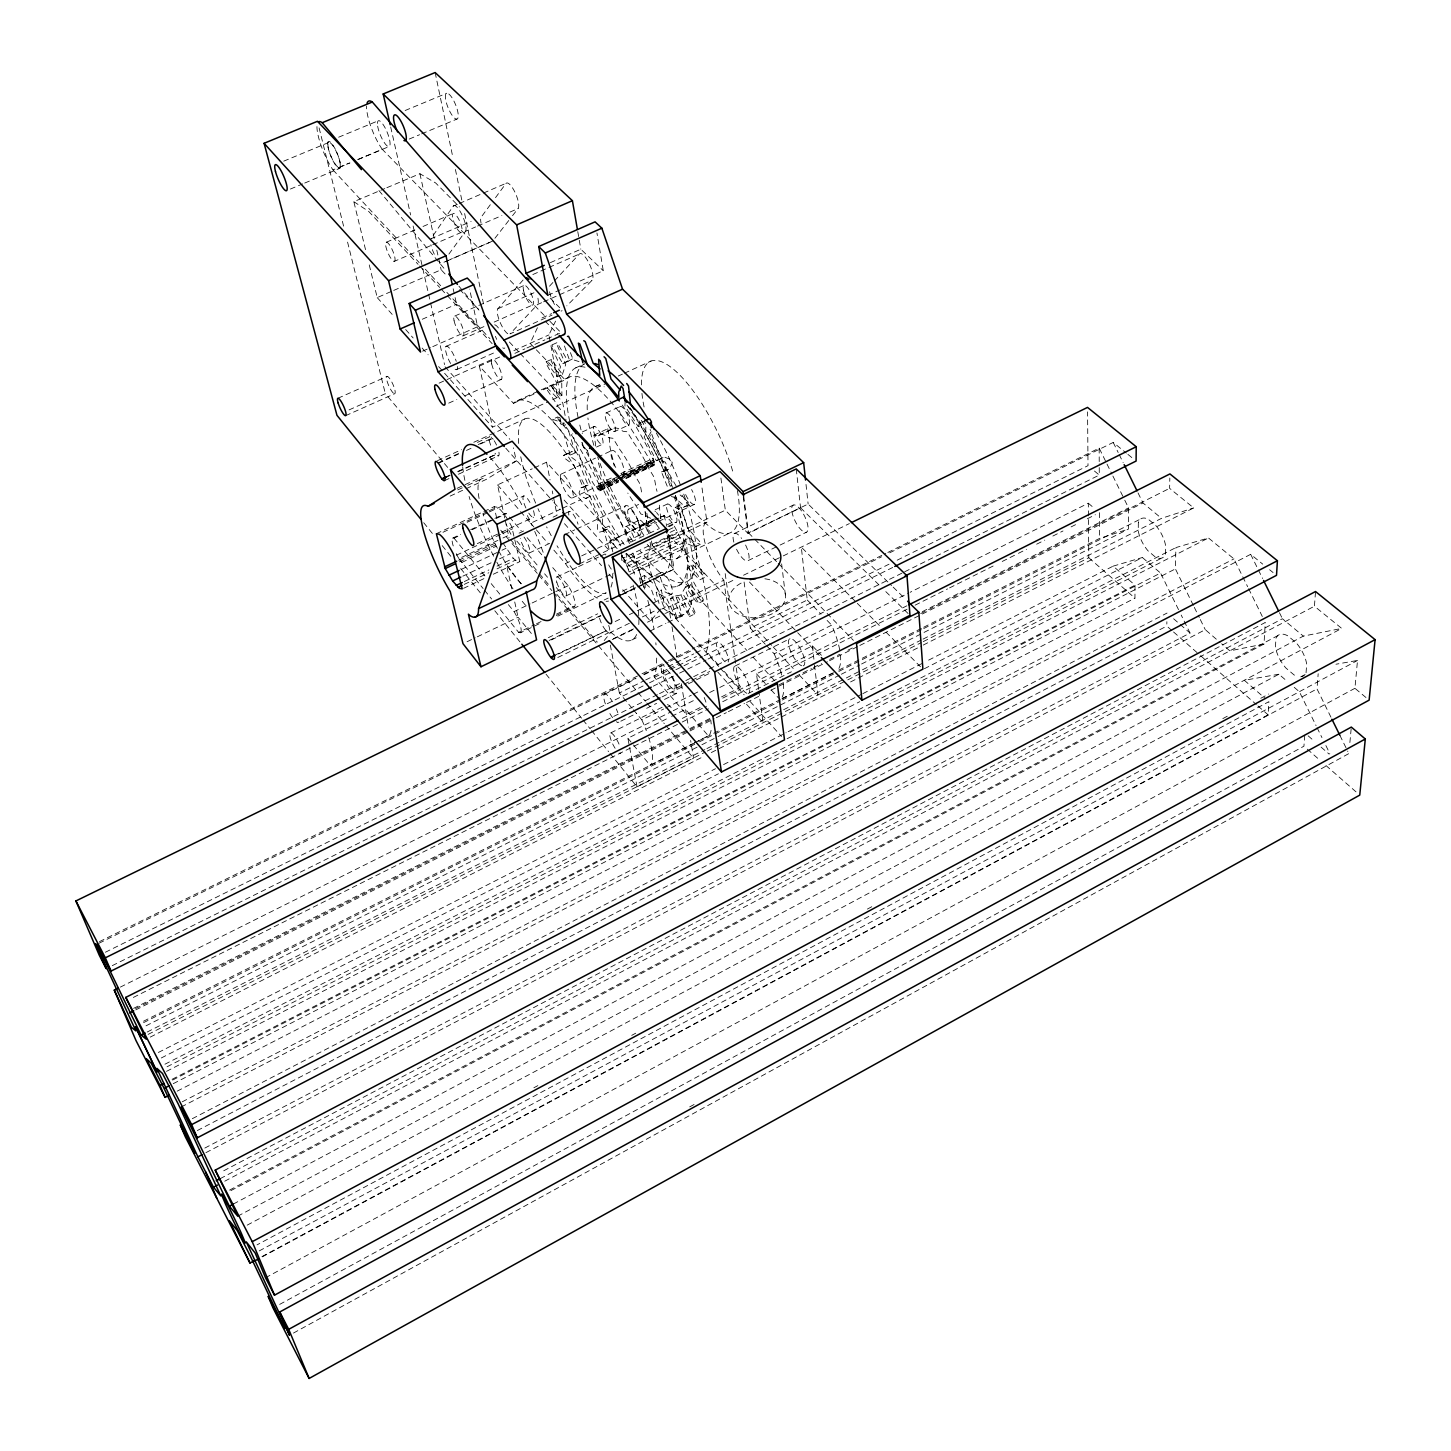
<?xml version="1.0" encoding="UTF-8"?>
<svg xmlns="http://www.w3.org/2000/svg" width="1451" height="1451" viewBox="0 0 1451 1451"><rect width="100%" height="100%" fill="white"/><g stroke="black" fill="none" stroke-linecap="round" stroke-linejoin="round"><path stroke-width="0.75" stroke-dasharray="5 3.75" d="M861.586 663.996L1128.425 529.071L1128.552 507.923L1124.634 499.942M177.185 1091.152L1134.936 598.157L1135.045 585.188L1113.153 566.144L925.43 661.765M1171.864 630.514L1166.785 626.07L1166.876 621.735M923.235 645.078L1193.683 507.923L1169.615 488.334L1169.832 478.05M1193.321 605.357L1175.401 568.901L1175.89 547.589L1208.465 537.958L1233.949 558.889L1241.766 574.777M620.883 473.534L653.023 458.462C656.36 465.862 652.406 467.258 653.023 458.462A136.086 40.302 64.9 0 0 621.681 404.285M230.836 1190.672L1264.021 644.008L1265.254 622.479L220.679 1172.39M261.96 1256.584L1268.101 714.835L1268.899 701.667L257.027 1244.867M625.2 401.165L624.909 405.881L638.259 426.685L643.718 424.145L641.288 420.373M687.683 567.541L699.636 579.892L704.986 577.298L692.998 564.965L687.683 567.541L686.795 581.797L698.076 602.183L697.677 603.652L685.525 586.911L690.785 584.354L702.955 601.077L697.677 603.652M692.998 564.965L692.073 579.239L703.354 599.608L702.955 601.077M1304.757 735.222L1303.923 746.213L279.009 1304.757M237.728 1216.174L1341.703 628.41L1314.425 606.21L1315.531 591.536M1330.948 717.193L1317 688.899L1318.179 673.754M499.688 357.019L479.392 366.124L513.491 403.324A131.08 35.84 64.8 0 1 590.684 476.454C590.194 482.621 604.867 498.545 598.791 483.89A136.92 37.508 64.9 0 0 563.006 422.567M1349.883 742.549L1351.316 727.096M1365.971 697.514L1354.926 688.3L1357.519 660.441L1335.954 664.232M546.229 361.734L557.257 376.77L562.408 374.431L551.38 359.413L546.229 361.734L546.048 363.439L556.567 382.52L556.821 397.628L546.574 387.236L546.846 389.539L557.71 405.464M551.38 359.413L551.18 361.118L561.7 380.198L561.918 395.307L550.183 400.839M1306.063 672.756L1306.698 664.159A23.923 11.644 58.7 0 0 1296.178 642.793L1287.908 635.883A23.923 11.644 58.7 0 0 1275.955 638.313L1275.429 646.892A23.923 11.644 58.7 0 0 1285.786 667.913L1293.966 674.86A23.923 11.644 58.7 0 0 1297.901 676.456M700.071 707.635L686.414 714.491L654.455 677.327L654.764 676.057A191.06 51.529 64.8 0 0 656.65 656.94M611.016 587.093L611.742 584.735A95.984 26.227 64.9 0 0 612.648 571.93M557.257 376.77L560.521 366.849L551.199 345.918L551.852 344.975L557.075 342.617L568.03 361.335L562.807 363.693L551.852 344.975M562.408 374.431L565.727 364.491L556.422 343.579L557.075 342.617M588.072 485.051L583.102 487.391L573.961 465.118L564.747 458.298L563.695 455.378L567.45 453.655L570.334 455.106L575.34 452.785L572.438 451.352L568.665 453.075L569.717 455.995L578.949 462.796L588.072 485.051L580.962 487.808L579.022 492.995L580.364 495.916L585.841 498.455L587.728 497.457L598.701 519.041L597.467 521.272L597.467 529.542L599.009 532.281L603.054 531.229L603.997 528.436L608.967 526.078L621.046 545.449M638.259 426.685L639.401 423.275L644.879 420.736M603.054 531.229L608.023 528.871L608.967 526.078M585.932 485.486L583.955 490.674L585.297 493.594L590.811 496.133L592.697 495.117L603.67 516.683L602.419 518.932L602.401 527.203L603.942 529.941L608.023 528.871M667.242 486.248L661.456 471.901L664.086 471.375L666.789 465.445L665.284 462.144L658.663 459.532L656.342 460.765L644.135 436.951L645.659 434.212L645.931 424.436L644.19 421.407L639.401 423.275M664.086 471.375L669.564 468.8L672.303 462.869L670.779 459.568L664.141 456.956L656.342 460.765M537.432 327.708L530.141 343.361L565.128 379.854A130.3 38.506 64.8 0 1 644.661 451.225L653.204 465.318M550.147 341.493L548.895 334.927L555.57 321.143M651.136 431.654L649.595 434.411L661.801 458.19L664.141 456.956M685.525 586.911L680.972 594.928L690.331 616.004L689.497 616.602L678.125 597.087L670.416 598.465L677.236 618.452L682.351 615.95L678.56 603.09L675.567 595.962L670.416 598.465M690.785 584.354L686.178 592.407L695.537 613.465L689.497 616.602M457.337 204.355L453.292 206.078L430.893 238.816L471.14 221.459M448.903 254.088L465.499 231.308L475.602 226.936M490.311 204.736L481.206 217.106A13.44 3.863 66.9 0 0 481.043 223.109M495.516 197.662L505.927 183.515A14.111 4.244 67.1 0 1 514.924 192.185A14.111 4.244 67.1 0 1 518.08 208.581L510.081 218.811M508.757 220.516L492.778 241.011L450.554 259.348M604.196 640.562L610.835 632.291L630.55 622.697M660.64 609.039L650.411 621.046L620.774 587.474M507.759 333.748A14.057 3.936 66.2 0 1 499.597 321.106A14.057 3.936 66.2 0 1 497.856 308.755L523.249 279.807M552.904 282.51L549.965 285.684A13.966 4.226 66.3 0 0 549.367 286.972M554.373 280.932L579.348 254.052A14.691 4.661 66.5 0 1 589.215 263.538A14.691 4.661 66.5 0 1 592.081 280.279L566.815 305.853M541.586 302.733L537.541 304.529L510.008 333.875L552.051 315.103M595.581 446.037A49.715 14.782 64.9 0 1 595.581 444.151L593.912 435.155L598.556 435.463A49.715 14.782 64.9 0 1 608.894 437.749L613.048 438.311L620.03 449.81A49.715 14.782 64.9 0 1 634.232 474.277L640.109 484.162L642.176 495.172M598.157 435.844L612.449 429.024A49.624 15.054 64.9 0 1 622.932 431.237L627.122 431.781L634.123 443.244A49.624 15.054 64.9 0 1 648.343 467.657L654.238 477.506L656.233 488.534A49.624 15.054 64.9 0 1 657.013 491.345M598.374 462.669A49.715 14.782 64.9 0 0 599.154 465.408L601.276 476.073L608.259 488.461A49.715 14.782 64.9 0 0 620.538 509.301L627.34 520.564L631.457 521.489A49.715 14.782 64.9 0 0 642.067 524.682L656.36 517.771M507.904 519.875A30.507 7.563 64.8 0 0 497.221 507.197L494.174 506.798L497.385 521.381M466.206 488.661L486.303 479.374L516.284 461.001L513.527 447.833M562.807 363.693L569.463 359.957L563.986 344.721M568.03 361.335L574.741 357.581M509.827 523.158A30.507 7.563 64.8 0 1 511.713 526.622L519.821 561.628L516.574 561.084L513.382 558.345L503.207 543.381M689.697 1106.895L695.646 1103.631M293.447 1333.07L1348.868 753.577M265.515 1277.751L1354.926 688.3M259.203 1250.925L1357.519 660.441M262.323 1256.838L1317 688.899M533.859 1087.778L537.849 1085.638M631.711 1035.361L635.701 1033.221M867.372 909.088L873.357 905.877M1222.83 718.608L1228.834 715.397M1260.774 698.276L1268.773 693.995M1300.731 676.873L1306.716 673.663M247.178 1225.152L1278.911 674.225L1287.418 681.517M233.339 1204.04L1303.343 636.118L1341.703 628.41M229.566 1190.092L1277.787 635.629M220.244 1178.629L1282.43 618.743L1303.343 636.118M224.742 1181.205L1314.425 606.21M204.827 1148.067L1190.02 633.035L1181.187 615.043M205.933 1152.656L1205.273 629.661L1220.019 642.394M197.354 1130.529L1166.785 626.07M192.312 1118.685L1167.057 613.048M182.209 1101.835L1233.949 558.889M181.248 1106.95L1250.671 554.318L1262.733 564.131M173.249 1083.679L1175.401 568.901M167.028 1066.793L1161.616 558.127M166.484 1071.364L1208.465 537.958M172.107 1079.29L1135.045 585.188M172.633 1080.07L1160.546 573.036L1180.189 613.029M158.359 1052.465L715.488 768.704M723.577 764.586L786.152 732.719M788.165 731.685L860.842 694.666M862.855 693.632L923.416 662.799M161.279 1057.979L718.445 773.764M787.077 738.759L859.754 701.685M924.36 668.73L1142.372 557.51L1160.546 573.036M164.942 1064.218L1175.89 547.589M143.595 1022.647L697.387 742.894M699.4 741.878L780.257 701.033M782.27 700.017L836.846 672.448M838.859 671.432L921.73 629.571M923.743 628.555L1142.028 518.279M146.025 1025.821L699.89 745.76M701.903 744.744L716.05 737.598M718.082 736.564L839.367 675.241M841.38 674.225L859.572 665.011M147.186 1032.024L704.86 749.605M706.891 748.589L719.007 742.44M721.02 741.425L781.636 710.718M783.667 709.702L844.282 678.995M846.296 677.98L860.443 670.815M862.474 669.8L921.059 640.109M923.09 639.093L1161.507 518.352L1193.683 507.923M148.111 1034.4L705.24 752.09M707.272 751.056L921.24 642.63M923.253 641.614L1088.794 557.728L1088.323 503.225L910.122 592.298M610.019 753.395L637.043 786.859L693.542 758.22L690.64 740.463M150.251 1037.102L703.245 756.642M711.316 752.561L842.505 686.033M850.576 681.934L921.222 646.112M135.523 1008.626L687.992 730.651M690.005 729.635L710.246 719.46M779.042 684.836L793.207 677.708M795.239 676.692L811.435 668.548M813.449 667.533L821.556 663.452M829.646 659.389L839.766 654.292M847.856 650.229L853.932 647.164M920.714 613.573L1169.615 488.334M135.759 1009.896L687.919 731.993M689.932 730.978L714.218 718.771M716.232 717.755L726.352 712.659M728.366 711.643L744.544 703.499M746.576 702.484L758.71 696.371M770.844 690.259L776.902 687.212M778.933 686.196L827.469 661.765M829.5 660.749L857.813 646.493M859.826 645.477L1142.989 502.971L1161.507 518.352M633.434 744.998L650.084 765.257L692.272 743.964M694.285 742.948L708.342 735.838A52.272 14.8 63.4 0 0 711.063 730.343M782.035 698.62L832.457 673.155M143.54 1021.214L780.221 699.69M782.234 698.675L836.81 671.124M838.823 670.108L921.693 628.247M923.707 627.231L1099.55 538.43L1128.425 529.071M721.564 696.861L739.139 688.064L736.002 666.063M682.26 718.408L706.546 706.238M722.725 698.131L906.857 605.811M133.347 997.436L680.193 723.051M682.224 722.036L708.541 708.832M722.725 701.704L907.038 609.239M915.128 605.158L947.539 588.906M949.571 587.891L994.116 565.527M1002.224 561.464L1016.407 554.355M1018.421 553.339L1026.528 549.276M1036.649 544.198L1044.756 540.117M1052.864 536.054L1062.984 530.975M1071.092 526.913L1077.168 523.865M1087.289 518.787L1095.396 514.724M748.299 693.451L769.864 682.623M771.823 681.644L791.412 671.795M133.619 1008.354L687.701 729.653M689.733 728.638L709.956 718.463M922.274 611.669L1128.552 507.923M633.416 709.811L641.85 719.896L663.615 709.031M665.592 708.052L691.293 695.21M693.27 694.231L699.219 691.275M766.727 645.822L774.181 653.839L831.677 625.145A51.148 17.303 63.1 0 1 839.821 650.556M120.36 987.097L671.178 711.752M673.191 710.736L695.482 699.6M709.648 692.526L717.755 688.463M719.769 687.466L908.108 593.314M637.043 786.859L627.884 738.233L669.636 717.338M671.613 716.341L685.543 709.376L708.342 735.838M758.583 689.388L756.479 673.826L812.397 645.84L821.429 655.308M112.271 965.64L657.448 694.666M659.48 693.651L683.802 681.571M685.833 680.555L902.685 572.782M904.717 571.767L1097.246 476.073M674.207 689.116A11.463 3.21 63.5 0 0 669.437 672.829A11.463 3.21 63.5 0 0 664.05 674.479A11.463 3.21 63.5 0 0 674.207 689.116L682.097 685.198M684.074 684.219L709.72 671.468M662.055 696.915L686.359 684.836M688.391 683.82L694.467 680.791M696.498 679.793L710.682 672.738M620.828 721.183L636.717 713.257M646.656 708.324L656.596 703.372M664.54 699.418L676.456 693.469A15.635 4.371 63.5 0 0 675.694 683.893L672.484 676.547A15.635 4.371 63.5 0 0 670.471 673.064M735.022 666.063L789.961 638.676M610.708 732.918L665.302 705.676M654.455 677.327L668.439 670.398M670.453 669.401L676.438 666.444M678.433 665.447L696.444 656.541M105.379 952.237L647.454 683.82M649.486 682.822L673.844 670.761M675.876 669.745L681.97 666.735M684.001 665.719L702.266 656.686M704.297 655.671L889.046 564.185M897.171 560.177L1088.014 465.662L1087.561 411.884M653.258 686.178L677.599 674.098M679.63 673.101L685.724 670.09M687.756 669.074L706.02 660.024M708.034 659.008L892.71 567.468M99.484 941.608L639.964 674.806M641.995 673.808L666.372 661.765M668.403 660.767L674.497 657.756M676.529 656.741L694.829 647.726M696.861 646.711L885.817 553.43M887.849 552.432L1099.169 448.123L1106.025 462.071M99.14 943.186L635.647 678.252M643.791 674.243L668.167 662.2M670.199 661.203L676.293 658.192M678.324 657.176L690.531 651.154M698.656 647.146L881.555 556.821M889.681 552.813L1113.225 442.428L1126.302 453.075M604.305 694.376L636.082 678.687M644.026 674.769L661.892 665.936M668.185 666.553L674.098 663.633M676.075 662.654L693.85 653.875M695.827 652.896L717.538 642.158M632.019 708.124L619.359 692.998L643.664 680.972M645.677 679.975L678.089 663.941M765.239 644.208L750.312 628.156L807.246 600.007L801.297 547.118L855.691 601.712M720.911 478.032L725.337 510.19L748.063 533.478L800.553 507.796L796.236 468.927M631.711 640.054L637.733 637.116M649.794 631.203L665.882 623.35M667.895 622.352L683.983 614.499M554.627 655.29L606.137 630.786L554.953 655.689M557.783 657.503L609.094 632.527M642.376 616.929L654.201 611.161M661.747 609.094L665.12 607.461L661.275 590.031L656.197 592.498L659.026 603.453M670.543 618.017L668.784 607.062L723.795 580.237A37.581 12.025 64 0 1 705.531 544.669A37.581 12.025 64 0 1 706.982 522.16L701.522 484.525M613.265 638.785L633.615 628.845M647.472 622.189L664.159 613.954M665.465 613.41L735.385 579.203M743.529 575.231L782.216 556.368M783.268 555.896L849.379 523.593M612.249 639.655L632.328 629.861M549.149 640.453L600.623 615.514M551.453 639.891L600.968 615.913M677.309 586.204L685.924 582.032M615.188 621.536L621.264 618.579M629.353 614.644L635.429 611.687M637.461 610.708L671.867 593.985M736.546 549.222A15.199 4.988 64 0 0 747.718 560.793L778.081 546.029M780.112 545.05L806.448 532.227A15.09 5.332 63.9 0 0 800.807 509.972A15.09 5.332 63.9 0 0 792.373 513.745A15.09 5.332 63.9 0 0 806.448 532.227M734.406 533.478L793.244 505.093M604.16 600.007L608.205 598.048M622.37 591.21L632.491 586.331M640.598 582.413L660.84 572.637M743.656 495.934L748.498 532.843L808.134 504.041L891.549 585.569M623.059 593.659L634.976 587.891M642.92 584.046L672.738 569.644L747.029 650.61M619.287 595.69L635.538 587.836M637.569 586.857L674.135 569.191L668.657 534.875M622.352 594.62L636.427 587.818M638.422 586.857L662.545 575.213M548.297 637.733L597.685 613.827M682.55 543.109L683.421 545.812L629.154 571.912L628.247 569.209L682.55 543.109C678.85 535.51 670.235 511.858 659.951 517.173M629.879 574.469L684.11 548.369L683.421 545.812M694.884 546.973L700.307 544.379L699.654 541.477L687.357 527.928L680.646 504.875L675.223 507.451L681.952 530.522L694.231 544.089L694.884 546.973L688.246 544.125L684.201 540.298L689.588 537.722L693.632 541.531L700.307 544.379M500.178 609.547L518.66 632.364L534.585 624.692M536.562 623.73L544.524 619.903M556.458 614.154L572.365 606.5L574.251 606.863A15.616 4.045 64.4 0 0 568.212 585.678L552.051 566.815M518.66 632.364L520.456 632.799L542.366 622.225M556.313 615.514L574.251 606.863M557.801 616.149L606.173 592.842A95.984 26.227 64.9 0 1 557.021 545.812M676.474 558.708L731.304 532.263M640.635 583.574L639.51 577.843L644.534 575.43L656.233 586.349L663.633 606.355L665.12 607.461M670.09 532.354L676.13 529.452M621.754 560.322L621.663 555.914L626.669 553.52L639.002 569.282L643.682 587.274L645.296 589.088L644.534 575.43M621.79 555.461L623.259 558.091L677.617 532.064M508.358 604.614L514.071 611.615L530.105 603.924M532.118 602.981L568.212 585.678M651.445 540.987L652.152 545.25L725.337 510.19M623.259 558.091L624.674 560.812L679.032 534.766M668.784 607.062A37.835 11.209 64.1 0 1 650.483 571.204A37.835 11.209 64.1 0 1 651.209 548.895L706.982 522.16M628.247 569.209L625.998 563.623L680.338 537.541M467.077 641.723L475.239 637.805M477.288 636.826L518.098 617.237L533.732 636.372M565.926 595.98L603.562 577.897M605.539 576.954L613.465 573.145M627.195 566.434L681.517 540.352M612.848 551.942A104.635 28.603 64.9 0 0 611.361 546.193L609.873 541.023L658.536 518.188M660.531 517.227L664.54 515.323M553.865 550.129L565.455 563.587L569.518 561.646M581.67 555.86L616.131 539.446L617.491 541.423A104 30.779 64.9 0 0 620.792 545.939M675.223 507.451L678.723 509.21L689.098 505.021L687.974 501.792L680.102 494.936M642.503 524.355L647.001 525.48L658.917 519.803M638.748 530.903A11.989 3.537 64.6 0 0 634.178 513.654A11.989 3.537 64.6 0 0 628.283 515.504A11.989 3.537 64.6 0 0 638.748 530.903L656.614 522.378M658.591 521.435L694.34 504.404A11.898 3.791 64.6 0 0 691.583 489.586M579.493 563.859L640.163 534.911M556.785 577.026L576.609 567.559M578.586 566.615L598.411 557.148M600.388 556.205L606.337 553.375M631.239 541.948L647.309 534.276M649.322 533.315L659.371 528.509M667.424 524.663L671.45 522.759M668.04 526.35L676.112 522.505A10.23 3.174 64.5 0 0 672.031 507.524A10.23 3.174 64.5 0 0 667.025 509.754A10.23 3.174 64.5 0 0 676.112 522.505M668.984 526.695L673.01 524.772M668.548 529.905L674.588 527.003M655.217 509.773L667.315 504.023M625.726 526.622L639.311 520.165M642.067 524.682L655.906 518.098M609.873 541.023L657.938 518.134M462.833 576.156L491.417 562.662M499.579 558.816L509.773 553.992M464.32 581.543L488.86 569.953M497.022 566.09L513.382 558.345M564.639 534.657L574.741 529.869M576.773 528.908L625.327 505.946M529.307 552.994L549.621 543.381M464.266 584.372L488.842 572.746M497.022 568.865L515.45 560.14M628.682 509.156L638.64 504.44M463.576 588.326L486.049 577.625M493.322 574.233L519.821 561.628M519.059 533.152L525.062 530.322M553.085 517.155L557.075 515.286L552.251 490.946M459.495 561.845L496.169 544.597M565.237 513.364L569.3 511.441M461.726 562.48L496.133 546.283M661.456 471.901L669.564 468.8M461.146 569.463L499.888 551.217M501.919 550.255L506 548.333M598.791 483.89L612.866 477.288M572.474 497.911L653.694 459.967M598.247 486.375L614.571 478.721M622.733 474.894L653.349 460.529M477.27 543.635L499.416 533.242M501.429 532.299L533.623 517.209M596.687 487.717L614.68 479.265M622.679 475.529L650.683 462.397M600.007 486.865L620.085 477.452M622.098 476.508L654.22 461.436M598.429 488.225L616.784 479.61M618.815 478.649L653.494 462.379M456.394 555.189L500.649 534.421M502.663 533.478L512.729 528.744M597.504 488.951L617.509 479.574M619.504 478.63L651.499 463.613M600.351 488.243L616.403 480.698M624.438 476.926L654.546 462.796M598.32 489.93L618.797 480.245M620.847 479.302L653.44 463.994M600.496 489.386L618.561 480.898M626.578 477.143L654.655 463.957M520.583 511.568L530.667 523.231L560.558 509.192M562.553 508.249L580.491 499.833L616.131 539.446M600.442 490.238L618.471 481.768M626.487 477.996L654.564 464.81M599.68 490.855L618.18 482.276M625.707 478.63L654.256 465.336M585.841 498.455L592.697 495.117M456.267 553.665A15.453 3.537 64.9 0 0 458.915 558.671L500.976 538.92M502.971 537.976L510.988 534.204A15.344 3.845 64.9 0 1 506.163 524.011M458.734 560.249L497.439 542.057M467.204 522.251L487.355 512.874M489.368 511.931L523.611 495.97M452.567 538.14L460.638 534.367M470.704 529.669L492.868 519.313M494.882 518.37L504.948 513.672M453.22 545.939A15.453 3.537 64.9 0 1 454.036 538.158L460.094 535.328M472.21 529.669L494.41 519.295M496.442 518.352L506.526 513.636A15.344 3.845 64.9 0 0 504.422 517.263M596.524 447.035L602.365 444.314M561.029 474.169L595.563 458.099M597.576 457.156L611.796 450.536M436.37 533.714L494.718 506.417M442.972 532.281L464.973 522.015M466.986 521.09L486.974 511.768M488.969 510.843L496.986 507.106M450.136 496.097L464.193 489.586M593.912 435.155L607.733 428.752L612.032 429.423M599.372 434.937L613.283 428.498M504.748 518.007L497.548 484.906L532.245 468.818M534.294 467.875L546.537 462.198L580.491 499.833M563.695 455.378L572.438 451.352M614.499 431.618A10.248 3.102 65.3 0 0 610.69 416.691A10.248 3.102 65.3 0 0 605.647 418.559A10.248 3.102 65.3 0 0 614.499 431.618L628.646 425.07A10.23 3.156 65.3 0 0 624.909 410.125A10.23 3.156 65.3 0 0 619.777 412.048A10.23 3.156 65.3 0 0 628.646 425.07M444.459 480.68L450.735 477.742M458.443 474.241L498.709 455.668M606.046 412.973L620.212 406.443M457.083 488.334L516.284 461.001M582.304 431.981L594.166 426.503M457.736 489.912L465.735 486.212M467.73 485.287L481.714 478.83M570.334 455.106L563.695 433.704L553.284 421.987L552.595 419.266L557.601 416.981L562.934 418.886M445.802 476.962L449.774 475.13M457.754 471.448L495.952 454.399A10.52 2.702 65.4 0 0 498.781 451.424M446.092 477.306L450.082 475.475M458.063 471.811L495.952 454.399M552.595 419.266L557.909 421.207L561.337 424.436L566.38 422.114M444.605 373.306L492.506 427.156L548.133 401.764M595.69 386.347L599.789 384.479M618.271 376.027L622.37 374.158M624.42 373.215L651.1 361.027M473.788 442.283L524.682 419.013M437.458 460.692L461.472 449.701M477.47 442.392L489.785 436.697A10.52 2.702 65.4 0 0 491.526 447.162M556.295 406.262L604.795 384.08M438.075 462.905L460.148 452.803M478.195 444.55L492.234 438.111M438.383 463.268L458.443 454.072M466.46 450.409L472.482 447.652M480.517 443.97L492.542 438.474M517.281 400.73L539.264 390.736M541.259 389.829L569.227 377.115M513.491 403.324L535.328 393.402M543.273 389.775L565.128 379.854M575.757 367.847L584.481 363.875A120.306 36.511 64.9 0 0 578.115 417.489M448.704 403.142L456.829 399.478M464.955 395.815L501.484 379.328M439.054 383.155L491.889 359.467M513.89 350.634L548.895 334.927M514.905 353.337L524.917 348.839M526.931 347.95L544.959 339.842M546.954 338.954L560.993 332.66L548.333 319.673M542.003 317.932L551.652 313.634M349.056 409.907L385.349 393.693L448.159 467.984M345.592 415.693L394.636 393.747A9.468 2.176 65.8 0 0 390.845 380.307A9.468 2.176 65.8 0 0 387.091 381.16A9.468 2.176 65.8 0 0 394.636 393.747M456.974 369.406L496.841 351.559M547.843 295.315L603.271 270.72L596.941 232.958M422.586 351.16L430.747 347.533M432.779 346.626L477.615 326.729L469.616 289.112M463.504 335.689L483.945 326.602M494.174 322.068L533.007 304.819M543.599 301.826L592.081 280.279M445.892 346.463L485.795 328.724M337.938 398.263L387.054 376.408M497.856 308.755L533.932 292.776M550.382 262.631L580.835 249.227L603.271 270.72M422.277 319.256L456.557 304.166L477.615 326.729M532.843 274.547L538.901 271.881M540.933 270.992L546.991 268.308M549.022 267.419L580.454 253.544M454.834 316.01L524.464 285.267M448.54 260.237L442.519 262.849A13.512 3.609 66.7 0 1 439.109 261.688M445.693 261.561L489.876 242.353M369.243 264.898L377.224 297.6L391.661 291.306M393.729 290.418L441.14 269.759L445.783 274.692M394.2 261.398A10.411 2.594 66.7 0 0 390.791 246.906A10.411 2.594 66.7 0 0 385.984 247.069A10.411 2.594 66.7 0 0 394.2 261.398L430.693 245.636M432.724 244.747L461.11 232.486A10.32 2.866 66.9 0 0 458.044 217.958A10.32 2.866 66.9 0 0 452.821 218.321A10.32 2.866 66.9 0 0 461.11 232.486M477.633 226.048L501.901 215.564M509.99 212.064L518.08 208.581M459.368 203.485L506.889 182.935M386.438 242.19L414.895 229.965M423.021 226.465L453.528 213.37M365.525 249.645L353.826 201.689L384.805 188.576M386.873 187.705L419.919 173.721L435.626 182.953L459.477 206.949M316.953 126.582A30.126 7.309 67.3 0 0 332.986 169.894L349.401 163.02M357.617 159.592L382.248 149.272L546.755 318.041M339.588 167.282L349.945 162.947M358.234 159.465L389.34 146.442M290.4 189.047L302.679 183.914M304.728 183.044L339.516 168.479A14.093 3.428 67.2 0 0 334.601 148.365A14.093 3.428 67.2 0 0 328.615 149.435A14.093 3.428 67.2 0 0 339.516 168.479M409.218 139.06L419.593 134.725M421.661 133.855L456.884 119.109A13.911 4.045 67.8 0 0 452.766 98.958A13.911 4.045 67.8 0 0 445.82 100.445A13.911 4.045 67.8 0 0 456.884 119.109M338.645 137.21L378.131 120.814M283.743 161.152L328.942 142.379M405.137 110.512L446.727 93.245M689.098 505.021L684.165 506.617L680.646 504.875M1113.153 566.144L1142.372 557.51M676.456 693.469L673.808 693.161A15.635 4.371 63.5 0 1 662.69 675.513A15.635 4.371 63.5 0 1 664.504 666.172M617.818 722.435L618.851 722.163M1264.021 644.008L1229.849 650.864L1221.651 643.809M580.962 487.808L583.102 487.391M675.567 595.962L683.312 594.565L694.684 614.063M1278.911 674.225L1244.323 680.283L1265.617 698.82M606.028 601.24L606.591 601.294A104.635 28.603 64.9 0 0 608.531 601.077M682.351 615.95L681.136 615.677L671.432 595.11L661.275 590.031M677.236 618.452L676.021 618.18L666.317 597.594L656.197 592.498M579.003 361.589L573.218 359.775L570.334 352.393M671.378 496.478L674.642 497.53L682.496 504.386L683.639 507.632M616.367 721.746L617.546 722.308M353.826 201.689L368.681 211.411L418.069 264.3M1127.935 454.399L1132.832 458.389M1269.625 569.735L1273.071 572.546M1094.453 471.031L1099.278 475.057L1099.223 463.83M1088.323 503.225L1093.093 507.288M1294.238 687.339L1299.352 691.71L1316.057 725.627M1173.623 618.761L1178.538 623.041M1180.189 624.474L1190.02 633.035M1308.149 735.838L1314.624 741.461M1321.081 747.102L1329.17 754.139M1088.794 557.728L1134.936 598.157M1173.551 631.983L1198.871 654.183M1200.557 655.652L1256.276 704.479M1257.963 705.966L1268.101 714.835M1307.315 749.188L1319.159 759.562M1325.924 765.493L1356.359 792.155M639.51 577.843L651.173 588.798L655.399 601.04M893.163 587.129L904.39 598.102M800.553 507.796L879.397 585.297M885.817 591.627L909.958 615.351M857.287 603.326L879.687 625.798M886.089 632.219L922.89 669.165M550.147 298.126L559.705 307.721M545.123 321.124L557.619 333.893M748.498 532.843L753.196 537.65M754.756 539.264L776.666 561.718M778.244 563.333L853.388 640.344M807.246 600.007L820.994 614.136M827.106 620.429L831.677 625.145M749.46 582.014L819.761 655.906M459.731 289.456L478.34 309.154M509.337 341.983L518.642 351.813M520.183 353.464L560.485 396.123L550.564 343.669M419.611 265.95L439.671 287.443M441.213 289.094L445.838 294.045M447.38 295.696L492.125 343.633M668.222 534.403L771.624 645.314M773.165 646.965L793.225 668.476M799.392 675.114L817.929 694.975L814.156 661.475M332.986 169.894L419.176 262.595M425.324 269.215L440.705 285.774M446.872 292.395L489.948 338.736M652.152 545.25L674.135 569.191M753.087 657.23L777.337 683.657M756.479 673.826L765.294 683.494M771.188 689.95L778.534 698.022M718.318 664.848L706.437 651.59A189.9 55.41 64.8 0 0 675.35 495.462M724.267 671.487L739.139 688.064M669.455 611.47L718.753 666.481M720.258 668.149L744.163 694.829M750.131 701.504L781.509 736.509M445.058 366.813L509.863 439.345M564.131 500.087L609.347 550.691M717.864 672.158L740.463 697.459M746.503 704.207L763.081 722.761L758.873 691.619M377.224 297.6L393.693 316.1M405.681 329.558L413.154 337.974M422.15 348.077L428.136 354.806M438.619 366.577L443.099 371.619M610.436 541.078L617.165 548.678M505.8 448.214L552.432 500.813M553.937 502.499L559.941 509.283M564.493 523.666L601.512 565.636M608.93 574.034L613.374 579.076M521.072 583.846L506.562 564.965L511.84 588.925M497.548 484.906L519.15 509.9M530.667 523.231L548.061 543.399M509.464 517.064L521.217 530.794M527.094 537.65L541.767 554.808M516.828 541.096L538.756 566.906M544.597 573.798L547.517 577.244M556.295 587.564L572.365 606.5M510.516 539.572L537.995 572.039M539.446 573.744L549.566 585.714M556.803 594.257L597.304 642.122M500.74 530.177L537.269 573.363M538.72 575.086L551.87 590.63M553.321 592.371L636.59 690.839M638.041 692.562L645.35 701.196M646.801 702.937L664.34 723.668M665.791 725.391L693.542 758.22M378.911 190.534L445.82 270.503M458.897 286.155L479.265 310.496M627.884 738.233L632.037 743.293M454.036 538.158L485.486 576.646M491.2 583.628L499.779 594.13M458.915 558.671L483.092 588.507M484.525 590.249L491.635 599.027M423.71 522.723L433.668 535.056M442.192 545.612L452.15 557.946M460.692 568.52L480.589 593.169M494.809 610.762L520.419 642.467M546.011 674.153L581.579 718.172M582.994 719.95L590.104 728.747M591.518 730.506L608.586 751.636M621.663 555.914L633.996 571.694L634.794 577.045M561.918 395.307L551.634 384.932L551.906 387.236L562.788 403.142L565.981 420.01M565.455 563.587L566.797 565.582A104.635 28.603 64.9 0 0 597.213 598.175M603.997 528.436L616.076 547.825M1250.671 554.318L1262.588 578.477M1279.456 612.703L1282.43 618.743M1339.908 735.385L1347.87 751.564M1242.745 576.773L1247.642 586.712M1248.622 588.689L1262.316 616.512M1317.036 727.622L1321.952 737.598M1325.888 745.56L1329.805 753.541M1113.225 442.428L1118.177 452.512M1119.174 454.526L1123.147 462.615M1138.019 492.887L1142.989 502.971M1194.318 607.37L1199.288 617.509M1200.285 619.523L1205.273 629.661M1107.004 464.066L1111.901 474.024M1112.881 476.019L1123.654 497.947M624.674 560.812L625.998 563.623M666.898 469.344L672.684 483.673M616.349 708.977L617.818 712.659M582.123 442.446L583.701 447.38M575.34 452.785L568.719 431.4L558.29 419.684L557.601 416.981M684.11 548.369L687.23 558.998A107.682 31.958 64.6 0 1 662.091 607.334M663.959 515.268L665.374 520.437A104 30.779 64.9 0 1 666.771 526.205M319.093 127.888L343.742 226.737M347.569 242.117L385.349 393.693M390.682 126.981L410.633 214.984M413.118 225.993L428.099 291.996M428.589 294.208L430.095 300.81M430.584 303.005L444.55 364.618M514.724 601.984L518.098 617.237M419.919 173.721L434.393 239.197M436.787 250.116L441.14 269.759M505.22 520.202L509.065 537.849M453.184 288.785L454.635 295.369M455.106 297.582L456.557 304.166M479.392 366.124L492.506 427.156M435.137 72.55L452.639 156.255M455.414 169.477L461.853 200.329M464.628 213.533L483.509 303.858M546.537 462.198L550.056 479.9M560.122 418.106L561.337 424.436M610.327 645.06L619.359 692.998M607.733 428.752L609.366 437.767A49.624 15.054 64.9 0 0 612.812 459.042L614.263 466.061M621.191 551.543L622.769 560.195L624.402 562.553L626.723 557.928L626.669 553.52M577.77 231.58L580.835 249.227M644.988 511.641L648.651 533.551M650.102 542.329L651.209 548.895M647.001 525.48L645.532 514.742A49.715 14.782 64.9 0 0 645.332 510.589M646.82 513.219L650.012 532.444M672.013 626.778L677.726 661.765M681.371 683.784L688.445 727.132M667.188 535.056L672.738 569.644M660.912 518.859L659.498 508.104A49.624 15.054 64.9 0 0 659.334 503.95M684.201 540.298L687.212 559.778L699.509 577.625L699.636 579.892M689.588 537.722L692.544 557.202L704.86 575.031L704.986 577.298M725.192 573.635L728.855 599.553M723.795 580.237L735.693 663.851M744.091 582.032L750.312 628.156M743.257 496.877L748.063 533.478M781.636 563.877L785.553 596.452M812.397 645.84L813.902 659.226M806.012 484.434L808.134 504.041M1099.169 448.123L1099.223 461.581M1099.441 512.693L1099.55 538.43M737.38 490.511A94.587 30.924 64.9 0 1 679.231 490.891M676.239 486.085A94.587 30.924 64.9 0 1 650.121 429.315M644.081 406.969A94.587 30.924 64.9 0 1 641.922 393.112M641.469 384.896A94.587 30.924 64.9 0 1 678.379 373.669A94.587 30.924 64.9 0 1 733.662 474.55M675.368 495.825A95.204 28.875 64.9 0 1 647.2 544.433M640.163 536.29A95.204 28.875 64.9 0 1 597.939 457.772M593.876 445.33A95.204 28.875 64.9 0 1 587.909 417.979M587.238 409.799A95.204 28.875 64.9 0 1 604.178 386.8M628.265 406.733A95.204 28.875 64.9 0 1 673.464 490.075M608.695 625.435A10.901 2.92 64.1 0 1 606.137 630.786M605.793 630.405A10.901 2.92 64.1 0 1 598.955 614.771M495.643 454.036A10.52 2.702 65.4 0 1 495.009 453.238M491.091 437.077A10.52 2.702 65.4 0 1 491.635 437.513M492.868 438.855A10.52 2.702 65.4 0 1 493.177 439.272M494.174 440.705A10.52 2.702 65.4 0 1 496.967 446.019M746.884 693.306A15.254 4.643 63.1 0 1 734.152 672.901A15.254 4.643 63.1 0 1 741.624 670.87A15.254 4.643 63.1 0 1 749.26 692.671M457.428 366.541A12.823 3.283 66 0 1 453.673 367.937M450.59 363.494A12.823 3.283 66 0 1 446.273 346.19A12.823 3.283 66 0 1 456.267 361.353M504.821 347.986A12.751 3.519 66.1 0 1 502.771 347.841M496.732 339.371A12.751 3.519 66.1 0 1 495.39 336.324M494.628 324.824A12.751 3.519 66.1 0 1 500.377 330.901M565.564 424.563A10.429 2.993 65.4 0 1 563.079 424.599M560.521 421.606A10.429 2.993 65.4 0 1 559.197 419.466M557.13 406.244A10.429 2.993 65.4 0 1 562.117 411.993M840.419 654.891A51.148 17.303 63.1 0 1 838.007 669.763M774.181 653.839A51.492 16.179 63.2 0 1 782.597 679.322M783.304 683.639A51.492 16.179 63.2 0 1 781.418 698.33M620.828 753.033A11.354 2.829 63.4 0 1 619.196 753.033M615.097 748.281A11.354 2.829 63.4 0 1 610.345 733.009A11.354 2.829 63.4 0 1 619.704 745.76M667.333 704.66A11.282 3.083 63.3 0 1 672.575 709.593M641.85 719.896A52.635 13.567 63.5 0 1 646.294 730.687M648.67 737.543A52.635 13.567 63.5 0 1 650.084 765.257M704.207 697.478A52.272 14.8 63.4 0 1 706.746 704.497M710.736 720.095A52.272 14.8 63.4 0 1 711.19 723.976M801.696 665.773A15.145 4.97 63 0 1 788.655 644.589A15.145 4.97 63 0 1 798.231 645.26A15.145 4.97 63 0 1 803.183 665.882M554.554 304.51A13.966 4.226 66.3 0 1 549.548 291.669M562.063 310.641A13.966 4.226 66.3 0 1 561.047 311.04M537.94 298.199A14.782 4.353 66.4 0 1 537.541 304.529M453.292 206.078A14.202 3.954 66.9 0 1 462.053 214.929A14.202 3.954 66.9 0 1 465.499 231.308M434.302 254.215A13.512 3.609 66.7 0 1 430.911 244.766M745.596 545.032A15.199 4.988 64 0 1 747.718 560.793M733.843 542.148A15.199 4.988 64 0 1 741.642 538.448M525.443 605.14A96.637 24.05 64.8 0 1 520.746 599.444M513.001 588.852A96.637 24.05 64.8 0 1 496.496 561.537M493.703 556.223A96.637 24.05 64.8 0 1 469.072 496.46M464.882 480.372A96.637 24.05 64.8 0 1 462.561 465.318M489.712 457.138A96.637 24.05 64.8 0 1 523.43 507.832M527.348 515.577A96.637 24.05 64.8 0 1 532.064 525.443M534.73 531.429A96.637 24.05 64.8 0 1 544.143 555.08M551.235 535.673A95.984 26.227 64.9 0 1 546.592 526.876M543.037 519.658A95.984 26.227 64.9 0 1 537.995 508.666M535.637 503.134A95.984 26.227 64.9 0 1 520.655 456.321M518.696 443.462A95.984 26.227 64.9 0 1 518.769 429.877L519.277 427.229A95.984 26.227 64.9 0 1 560.848 445.874A95.984 26.227 64.9 0 1 609.057 549.276M615.786 467.476A13.113 3.918 65 0 1 611.832 450.517A13.113 3.918 65 0 1 622.189 463.304A13.113 3.918 65 0 1 620.774 473.625M514.071 611.615A15.707 3.718 64.4 0 1 520.456 632.799M612.612 717.737A15.725 4.008 63.6 0 1 608.604 711.226M605.375 703.916A15.725 4.008 63.6 0 1 604.759 694.104A15.725 4.008 63.6 0 1 612.558 701.758M668.911 537.051A104 30.779 64.9 0 1 627.376 554.209M568.846 515.087A10.23 2.793 64.8 0 1 571.73 512.548A10.23 2.793 64.8 0 1 578.042 524.174M524.011 537.051A10.284 2.594 64.7 0 1 529.724 549.856A10.284 2.594 64.7 0 1 526.405 551.144A10.284 2.594 64.7 0 1 520.256 538.502M611.27 569.137A10.465 2.92 64.4 0 1 607.479 562.299M605.666 554.971A10.465 2.92 64.4 0 1 605.829 554.064M636.644 634.486A108.353 29.709 64.6 0 1 610.835 632.291M633.126 585.116A108.353 29.709 64.6 0 1 638.621 626.342M533.478 510.679A11.735 3.047 64.9 0 1 528.763 513.092M525.915 507.995A11.735 3.047 64.9 0 1 523.321 496.242A11.735 3.047 64.9 0 1 529.941 502.445M521.308 583.719A61.033 15.145 64.8 0 1 499.398 552.106M497.348 548.224A61.033 15.145 64.8 0 1 483.147 514.234M479.084 498.491A61.033 15.145 64.8 0 1 486.303 479.374M382.248 149.272A29.963 7.872 67.5 0 1 366.595 106.068M659.044 527.783A10.248 3.12 64.5 0 1 655.38 522.487M654.782 521.29A10.248 3.12 64.5 0 1 654.51 520.691M654.891 511.078A10.248 3.12 64.5 0 1 655.507 511.55M656.487 512.493A10.248 3.12 64.5 0 1 658.536 515.214M660.132 518.061A10.248 3.12 64.5 0 1 660.441 518.66M630.713 542.221A9.831 2.866 64.5 0 1 625.073 529.869A9.831 2.866 64.5 0 1 628.718 528.309A9.831 2.866 64.5 0 1 634.686 540.534M643.936 535.346A9.812 2.92 64.5 0 1 638.621 523.412A9.812 2.92 64.5 0 1 642.031 521.508A9.812 2.92 64.5 0 1 648.071 533.025M650.628 518.261A49.624 15.054 64.9 0 1 645.169 514.978L640.979 514.089L634.196 502.844A49.624 15.054 64.9 0 1 627.811 493.086M587.709 450.626A9.831 2.848 65.2 0 1 582.649 444.351M582.087 443.208A9.831 2.848 65.2 0 1 581.815 442.628M582.159 433.323A9.831 2.848 65.2 0 1 582.431 433.559M683.747 494.102A120.306 36.511 64.9 0 1 691.256 577.951A120.306 36.511 64.9 0 1 640.181 550.927M632.527 540.57A120.306 36.511 64.9 0 1 587.002 449.629M581.035 429.895A120.306 36.511 64.9 0 1 579.457 423.601M656.287 432.942A120.306 36.511 64.9 0 1 680.374 484.797M674.08 496.514A120.433 36.094 64.9 0 1 682.278 582.558A120.433 36.094 64.9 0 1 629.299 551.58M624.202 544.542A120.433 36.094 64.9 0 1 572.655 433.758M569.699 421.37A120.433 36.094 64.9 0 1 586.004 367.502M626.905 405.029A120.433 36.094 64.9 0 1 671.36 489.06M725.137 661.801A11.39 3.446 63.4 0 1 716.667 645.895A11.39 3.446 63.4 0 1 722.924 646.348A11.39 3.446 63.4 0 1 728.148 662.001M630.224 407.912A189.9 55.41 64.8 0 1 671.269 485.976M582.032 444.496A191.06 51.529 64.8 0 1 629.444 543.635M632.944 553.012A191.06 51.529 64.8 0 1 644.752 589.088M647.835 600.406A191.06 51.529 64.8 0 1 653.966 629.009M655.816 642.775A191.06 51.529 64.8 0 1 656.033 644.915M694.358 504.386A11.898 3.791 64.6 0 1 684.6 491.998M764.877 578.804A28.476 19.498 -7.2 0 1 781.545 606.591A28.476 19.498 -7.2 0 1 736.818 613.12A28.476 19.498 -7.2 0 1 743.492 581.924M1304.177 675.386A23.923 11.644 58.7 0 1 1301.384 676.656M1138.328 522.596L1138.255 531.012A22.273 10.429 61.3 0 0 1147.977 550.781L1155.214 556.948A22.273 10.429 61.3 0 0 1165.425 553.956L1165.588 545.503A22.273 10.429 61.3 0 0 1155.722 525.425L1148.376 519.313A22.273 10.429 61.3 0 0 1138.328 522.596M660.495 577.444A12.043 3.555 64.1 0 0 670.961 594.239A12.043 3.555 64.1 0 0 667.641 578.242A12.043 3.555 64.1 0 0 660.495 577.444M560.558 479.048A13.186 3.664 65 0 0 571.494 498.038A13.186 3.664 65 0 0 568.284 481.006A13.186 3.664 65 0 0 560.558 479.048M624.946 512.584A16.342 4.825 64.6 0 0 638.966 535.31A16.342 4.825 64.6 0 0 634.413 513.328A16.342 4.825 64.6 0 0 624.946 512.584M491.708 363.947A11.082 2.993 65.9 0 0 500.74 379.563A11.082 2.993 65.9 0 0 497.639 364.636A11.082 2.993 65.9 0 0 491.708 363.947M556.821 582.268A10.52 2.721 64.4 0 0 565.763 596.035A10.52 2.721 64.4 0 0 561.519 581.18A10.52 2.721 64.4 0 0 556.821 582.268M377.659 126.164A14.02 3.7 67.5 0 0 388.36 146.605A14.02 3.7 67.5 0 0 385.24 128.105A14.02 3.7 67.5 0 0 377.659 126.164M327.962 146.823A14.111 3.428 67.2 0 0 338.663 167.409A14.111 3.428 67.2 0 0 335.163 148.945A14.111 3.428 67.2 0 0 327.962 146.823M593.767 431.709A9.812 2.902 65.2 0 0 602.183 444.387A9.812 2.902 65.2 0 0 598.628 430.24A9.812 2.902 65.2 0 0 593.767 431.709M523.448 290.164A10.756 3.156 66.3 0 0 532.263 305.127A10.756 3.156 66.3 0 0 529.415 290.309A10.756 3.156 66.3 0 0 523.448 290.164M454.09 320.816A10.846 2.866 66.2 0 0 462.815 335.979A10.846 2.866 66.2 0 0 459.604 321.179A10.846 2.866 66.2 0 0 454.09 320.816"/><path stroke-width="1.5" d="M851.411 522.596L1087.524 407.405L1136.224 446.727L1136.097 461.055L905.152 575.956M651.263 427.755L651.426 421.878L649.685 418.849L644.879 420.736M908.888 604.795L1169.923 473.933L1277.406 560.739L1276.517 575.34L197.227 1137.838L181.248 1106.95L229.349 1206.162L237.728 1216.174L215.22 1170.141L1315.531 591.536L1375.095 639.637L1369.127 700.144L274.493 1295.181L265.515 1277.751L255.213 1253.084L246.289 1241.875L289.493 1335.246L279.771 1311.976L1351.316 727.096L1365.3 738.994L1359.75 795.13L309.136 1378.45L273.042 1308.004L268.145 1296.323L284.795 1328.79L250.189 1255.786L237.184 1230.484L229.349 1220.672L249.989 1263.023L253.979 1260.883M526.151 591.482L536.58 639.855L480.97 666.753L468.401 614.172L470.324 615.823A61.45 13.73 64.8 0 0 478.558 608.658L501.212 544.288L496.804 524.373L450.445 469.562L512.149 441.249L560.032 494.809L563.949 514.779L536.689 580.944A61.033 15.145 64.8 0 1 532.299 589.759L474.84 617.201M480.97 666.753L462.996 643.682L450.3 591.591A61.45 13.73 64.8 0 1 423.366 530.232A61.45 13.73 64.8 0 1 428.027 506.308L455.034 489.277L450.445 469.562M309.136 1378.45L288.713 1329.334L1365.3 738.994M254.342 1261.137L258.332 1258.996M274.493 1295.181L252.238 1241.675L1375.095 639.637M229.349 1206.162L233.339 1204.04M216.235 1180.751L220.244 1178.629M213.478 1187.19L220.824 1195.969L178.201 1103.903L162.458 1073.432L156.871 1068.335L197.898 1156.846L213.478 1187.19L217.487 1185.086M197.898 1156.846L201.925 1154.76M197.227 1137.838L191.659 1124.616L1277.406 560.739M165.196 1087.833L169.223 1085.747M118.347 988.113L114.284 990.126L135.995 1040.548L165.106 1097.373L169.132 1095.305M165.106 1097.373L160.027 1085.493L164.054 1083.425M721.455 771.986L784.501 739.847L777.337 683.657L712.858 716.087L721.455 771.986L609.493 640.707M821.32 657.557L861.948 700.253L922.89 669.165L918.828 612.213L907.6 601.24M660.024 697.931L111.02 971.1L97.108 944.202L141.11 1035.089L145.154 1033.039M452.222 284.378L446.001 255.793L317.443 121.304L264.082 143.304L388.578 280.714L400.113 329.014L420.554 352.067L409.182 303.477L467.258 278.048L473.625 284.686L495.734 346.118L667.968 530.576L612.304 557.202L619.287 595.69L720.494 710.972L909.958 615.351L906.984 575.793L796.236 468.927L742.985 494.718L720.022 471.593L645.749 506.798M129.701 1012.943L133.746 1010.912M141.11 1035.089L146.206 1039.152L125.802 997.381L678.216 720.44M918.828 612.213L856.525 643.555L861.948 700.253M720.494 710.972L714.617 671.904L906.984 575.793M111.02 971.1L105.343 957.823L651.227 687.194M894.741 566.452L1136.224 446.727M550.691 657.212L551.017 657.593A10.973 2.666 64.1 0 0 554.173 655.562A10.973 2.666 64.1 0 0 547.499 641.814L547.154 641.415A10.973 2.666 64.1 0 0 544.052 643.5A10.973 2.666 64.1 0 0 550.691 657.212L554.627 655.29M551.017 657.593L554.953 655.689M114.284 990.126L131.424 1027.344L135.922 1030.936L95.421 943.622L106.195 968.669L99.285 955.266L75.905 900.944L609.202 640.762M712.858 716.087L611.125 599.408L621.064 594.62M478.558 608.658L536.689 580.944M803.654 462.651L622.552 289.184L601.857 228.188L595.073 221.858L538.72 246.525L545.304 253L566.634 314.196L743.093 491.599L803.654 462.651L805.541 480.081M562.952 512.675L603.562 558.49L666.154 528.581L666.843 532.898M452.639 580.962L459.187 588.254L462.216 588.906L453.347 553.992A30.707 6.856 64.8 0 0 439.2 534.222L436.37 533.714L445.239 568.556L452.639 580.962L460.801 577.117M456.14 585.406L462.27 582.522M458.117 587.274L462.216 585.333M700.234 475.674L623.386 397.248L568.574 422.459L643.464 502.554L700.234 475.674L701.196 482.312M445.239 568.556L455.414 563.768M501.212 544.288L563.949 514.779M448.921 575.231L459.115 570.424M444.459 566.942L456.684 561.211M496.804 524.373L560.032 494.809M428.027 506.308L434.067 503.515M441.811 478.794L442.102 479.156A10.574 2.485 65.3 0 0 444.695 476.545A10.574 2.485 65.3 0 0 438.383 463.268L438.075 462.905A10.574 2.485 65.3 0 0 435.5 465.535A10.574 2.485 65.3 0 0 441.811 478.794L445.802 476.962M442.102 479.156L446.092 477.306M510.135 358.76L564.385 334.383M553.575 312.763L559.361 310.188M483.618 315.719L503.987 340.06L558.454 315.719A11.191 3.355 66.1 0 1 564.566 327.745A11.191 3.355 66.1 0 1 563.478 334.492M566.634 314.196L622.552 289.184M409.182 303.477L415.349 310.26L438.129 371.891L495.734 346.118M577.389 229.367L572.401 200.691L435.137 72.55L383.191 93.97L516.647 224.887L526.006 273.368L544.288 265.315M400.113 329.014L414.224 322.811M545.304 253L601.857 228.188M415.349 310.26L473.625 284.686M516.647 224.887L572.401 200.691M388.578 280.714L446.001 255.793M318.368 121.902A30.126 7.309 67.3 0 1 322.195 122.718L372.327 102.023L558.454 315.719M567.486 336.414L568.574 336.324L577.788 355.531M562.19 338.79L565.291 342.617M589.487 448.305L593.332 448.921M583.755 340.749L585.206 341.584L593.187 363.312L600.043 368.899M526.006 273.368L547.843 295.315L538.72 246.525M527.892 275.726L531.066 278.937M604.051 356.765L605.756 358.488L610.98 378.983L620.248 390.138M559.179 335.489L598.683 375.863A136.086 40.302 64.9 0 1 619.341 400.966M496.75 348.585L504.458 356.855M512.185 365.108L527.602 381.631M536.87 391.552L544.578 399.823M494.573 343.706L506.889 356.946A11.263 3.12 66 0 0 510.661 354.552A11.263 3.12 66 0 0 503.987 340.06M612.304 557.202L714.617 671.904M438.129 371.891L504.295 446.527M322.195 122.718L361.462 169.658M448.722 273.985L457.446 284.414M420.863 519.204L336.958 415.312L264.082 143.304M521.834 644.226L544.597 672.393M626.723 383.517L628.519 386.002L630.369 403.36L633.996 409.037M574.578 431.092L568.574 422.459L570.243 425.107A191.06 51.529 64.8 0 1 573.635 430.512M570.243 425.107L576.174 433.776M75.905 900.944L105.343 957.823M125.802 997.381L191.659 1124.616M215.22 1170.141L252.238 1241.675M279.771 1311.976L288.713 1329.334M160.027 1085.493L146.243 1058.631L151.176 1063.13L162.548 1085.239L194.797 1153.309L180.25 1124.924L185.311 1136.786L249.989 1263.023M1263.567 580.491L1278.458 610.69M1331.927 719.224L1339.908 735.385M1124.144 464.628L1137.04 490.855M205.643 1171.936L216.852 1198.345M582.867 362.804L578.387 343.161L579.838 343.996L587.836 365.743L599.771 375.537L598.61 359.231L600.315 360.954L605.575 381.468L618.797 397.411L618.706 392.169L621.228 386.039L623.041 388.523L625.2 401.165M383.191 93.97L390.174 124.768M603.562 558.49L611.125 599.408M643.464 502.554L644.262 507.251M743.093 491.599L743.656 495.934M397.647 131.968A14.002 3.773 67.5 0 1 394.454 114.937A14.002 3.773 67.5 0 1 404.122 128.16A14.002 3.773 67.5 0 1 403.94 140.547M525.788 277.631A14.782 4.353 66.4 0 1 528.853 279.463M530.848 610.907A96.637 24.05 64.8 0 0 554.064 614.517L554.681 612.213A96.637 24.05 64.8 0 0 544.814 557.003M462.561 465.318A96.637 24.05 64.8 0 1 462.524 455.65L462.905 453.02A96.637 24.05 64.8 0 1 486.919 454.254M367.103 103.057A29.963 7.872 67.5 0 1 372.327 102.023M594.819 363.494A120.306 36.511 64.9 0 1 597.903 364.6M608.15 370.785A120.306 36.511 64.9 0 1 623.604 385.494M629.027 391.915A120.306 36.511 64.9 0 1 648.289 419.321M650.302 422.64A120.306 36.511 64.9 0 1 654.31 429.46M623.386 397.248A189.9 55.41 64.8 0 1 626.814 402.507M750.33 579.62A28.476 19.498 -7.2 0 1 755.79 578.695M135.523 1026.728L156.944 1071.944L135.523 1026.728M569.264 553.411L568.81 552.595A16.469 4.426 64.6 0 1 566.742 534.585A16.469 4.426 64.6 0 1 579.874 558.272A16.469 4.426 64.6 0 1 570.823 556.241L569.264 553.411M227.045 1203.586L224.669 1199.07A27.152 0.998 64.3 0 0 222.094 1196.005L225.34 1203.695A27.152 0.998 64.3 0 0 236.731 1227.746L241.918 1237.812A27.152 0.998 64.3 0 0 244.693 1241.294L241.483 1233.64A27.152 0.998 64.3 0 0 229.875 1209.155L227.045 1203.586M275.49 171.544A14.184 3.138 67 0 0 286.3 190.77A14.184 3.138 67 0 0 281.004 170.674A14.184 3.138 67 0 0 275.49 171.544M338.119 402.961A9.522 1.995 65.7 0 0 345.592 415.693A9.522 1.995 65.7 0 0 341.602 402.272A9.522 1.995 65.7 0 0 338.119 402.961M599.952 606.699A12.134 3.265 64.1 0 0 610.309 623.712A12.134 3.265 64.1 0 0 606.645 607.751A12.134 3.265 64.1 0 0 599.952 606.699M434.992 389.412A11.155 2.757 65.7 0 0 443.952 405.192A11.155 2.757 65.7 0 0 440.542 390.301A11.155 2.757 65.7 0 0 434.992 389.412M462.923 528.146A11.826 2.775 64.9 0 0 472.446 545.485A11.826 2.775 64.9 0 0 469.308 530.848A11.826 2.775 64.9 0 0 462.923 528.146M737.489 577.026A28.875 19.443 -7.3 0 0 780.856 557.365A28.875 19.443 -7.3 0 0 737.96 543.164A28.875 19.443 -7.3 0 0 737.489 577.026"/></g></svg>
